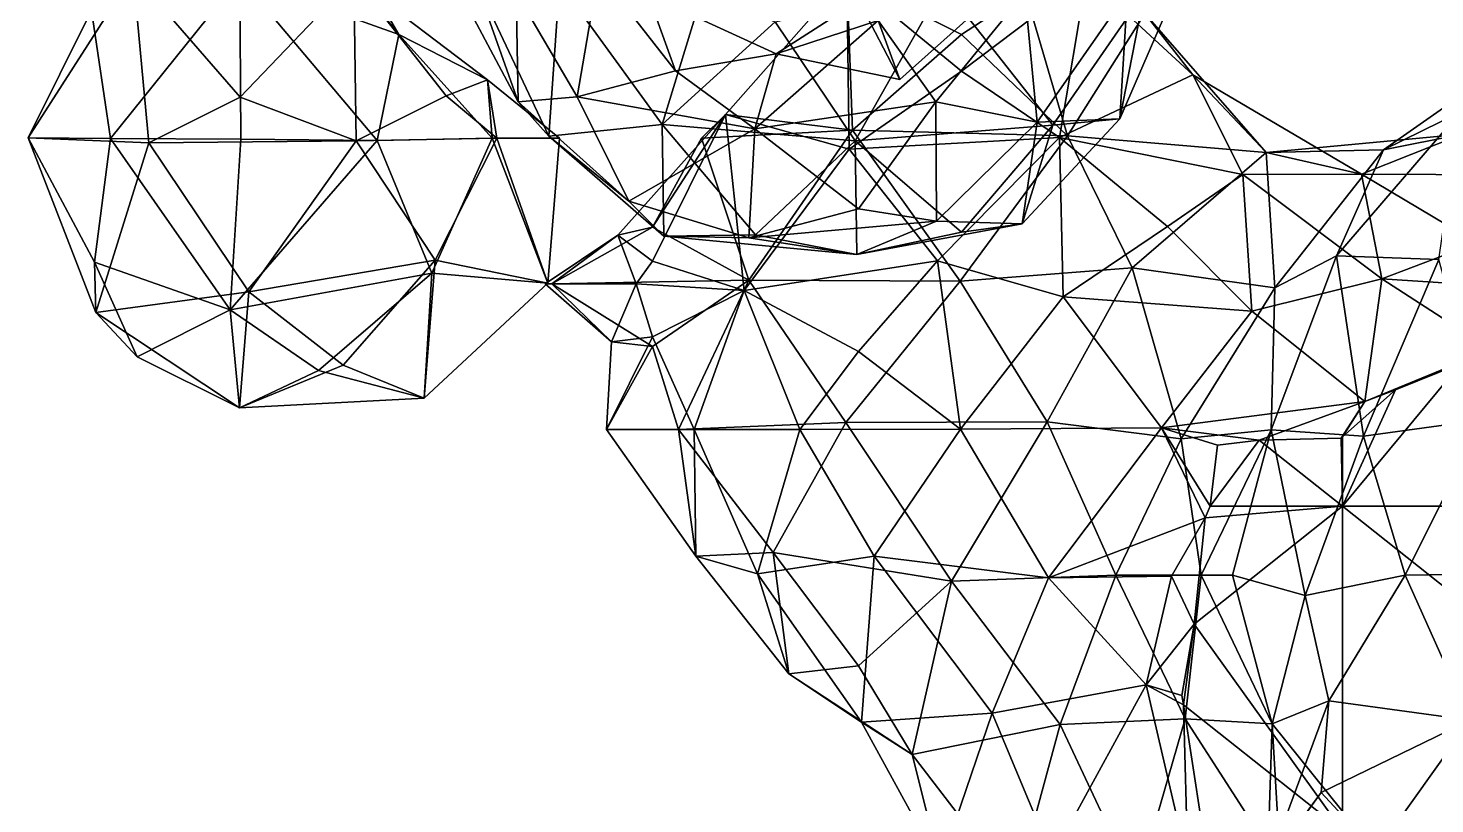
# Model space of a CAD drawing. Extents: x 290034 to 295698, y 4553723 to 4561693.
# Drawn here: x 293359.3 to 293531.3, y 4558201.9 to 4558296.8 of the extents above; entities that cross this region are included whole.
import ezdxf

# ---------------------------------------------------------------- set-up
doc = ezdxf.new("R2010")
doc.units = 0
doc.layers.add('Au_ppm_Pref_-_0_2', color=7, linetype='CONTINUOUS')

msp = doc.modelspace()

# ---------------------------------------------------------------- linework, layer by layer
at = {"layer": 'Au_ppm_Pref_-_0_2'}
for points in [[(293395.51, 4558311.57, 1913.83), (293385.16, 4558302.95, 1910.52), (293404.61, 4558295.98, 1913.35)], [(293395.51, 4558311.57, 1913.83), (293404.61, 4558295.98, 1913.35), (293399.12, 4558302.87, 1918.51)], [(293367.01, 4558298.9, 1913.45), (293372.1, 4558303.4, 1918.93), (293359.27, 4558283.33, 1918.16)], [(293359.27, 4558283.33, 1918.16), (293372.1, 4558303.4, 1918.93), (293374.03, 4558282.73, 1923.33)], [(293369.36, 4558283.25, 1910.89), (293385.16, 4558302.95, 1910.52), (293367.01, 4558298.9, 1913.45)], [(293385.3, 4558283.17, 1905.99), (293385.16, 4558302.95, 1910.52), (293369.36, 4558283.25, 1910.89)], [(293399.12, 4558302.87, 1918.51), (293385.22, 4558288.29, 1920.07), (293372.1, 4558303.4, 1918.93)], [(293374.03, 4558282.73, 1923.33), (293372.1, 4558303.4, 1918.93), (293385.22, 4558288.29, 1920.07)], [(293385.3, 4558283.17, 1905.99), (293401.96, 4558283.02, 1910.67), (293385.16, 4558302.95, 1910.52)], [(293385.16, 4558302.95, 1910.52), (293401.96, 4558283.02, 1910.67), (293404.61, 4558295.98, 1913.35)], [(293418.94, 4558301.11, 1866.29), (293426.4, 4558288.37, 1866.55), (293429.01, 4558303.61, 1859.71)], [(293426.4, 4558288.37, 1866.55), (293438.42, 4558291.51, 1860.42), (293429.01, 4558303.61, 1859.71)], [(293429.01, 4558303.61, 1859.71), (293438.42, 4558291.51, 1860.42), (293435.08, 4558300.83, 1853.13)], [(293444.54, 4558286.2, 1924.43), (293459.39, 4558303.04, 1923.85), (293459.68, 4558281.96, 1929.4)], [(293460.08, 4558284.29, 1919.62), (293459.39, 4558303.04, 1923.85), (293444.54, 4558286.2, 1924.43)], [(293459.39, 4558303.04, 1923.85), (293488.71, 4558303.05, 1925.06), (293473.41, 4558291.47, 1927.07)], [(293459.68, 4558281.96, 1929.4), (293459.39, 4558303.04, 1923.85), (293473.41, 4558291.47, 1927.07)], [(293473.41, 4558295.98, 1920.11), (293459.39, 4558303.04, 1923.85), (293460.08, 4558284.29, 1919.62)], [(293459.39, 4558303.04, 1923.85), (293473.41, 4558295.98, 1920.11), (293481.24, 4558301.11, 1922.09)], [(293473.41, 4558291.47, 1927.07), (293488.71, 4558303.05, 1925.06), (293485.4, 4558283.36, 1930.58)], [(293501.71, 4558291.02, 1925.46), (293485.4, 4558283.36, 1930.58), (293488.71, 4558303.05, 1925.06)], [(293495.82, 4558298.54, 1920.57), (293501.71, 4558291.02, 1925.46), (293488.71, 4558303.05, 1925.06)], [(293399.12, 4558302.87, 1918.51), (293399.39, 4558282.97, 1924.54), (293385.22, 4558288.29, 1920.07)], [(293410.41, 4558288.48, 1920.13), (293399.39, 4558282.97, 1924.54), (293399.12, 4558302.87, 1918.51)], [(293415.46, 4558290.43, 1918.4), (293410.41, 4558288.48, 1920.13), (293399.12, 4558302.87, 1918.51)], [(293404.61, 4558295.98, 1913.35), (293415.46, 4558290.43, 1918.4), (293399.12, 4558302.87, 1918.51)], [(293413.88, 4558302.74, 1876.2), (293419.19, 4558287.73, 1870.89), (293412.12, 4558301.11, 1870.89)], [(293424.26, 4558302.29, 1882.48), (293422.94, 4558283.52, 1876.96), (293413.88, 4558302.74, 1876.2)], [(293413.88, 4558302.74, 1876.2), (293422.94, 4558283.52, 1876.96), (293419.19, 4558287.73, 1870.89)], [(293424.26, 4558302.29, 1882.48), (293436.79, 4558284.95, 1882.38), (293422.94, 4558283.52, 1876.96)], [(293436.79, 4558284.95, 1882.38), (293424.26, 4558302.29, 1882.48), (293441.74, 4558301.11, 1885.82)], [(293471.13, 4558302, 1882.23), (293460.41, 4558282.98, 1882.81), (293450.61, 4558297.52, 1885.09)], [(293471.13, 4558302, 1882.23), (293484.56, 4558284.89, 1881.55), (293460.41, 4558282.98, 1882.81)], [(293471.13, 4558302, 1882.23), (293495.77, 4558301.11, 1881.43), (293484.56, 4558284.89, 1881.55)], [(293412.12, 4558301.11, 1870.89), (293419.19, 4558287.73, 1870.89), (293418.94, 4558301.11, 1866.29)], [(293419.19, 4558287.73, 1870.89), (293426.4, 4558288.37, 1866.55), (293418.94, 4558301.11, 1866.29)], [(293460.85, 4558300.1, 1853.05), (293435.08, 4558300.83, 1853.13), (293450.73, 4558293.61, 1857.69)], [(293450.73, 4558293.61, 1857.69), (293435.08, 4558300.83, 1853.13), (293438.42, 4558291.51, 1860.42)], [(293436.79, 4558284.95, 1882.38), (293441.74, 4558301.11, 1885.82), (293450.61, 4558297.52, 1885.09)], [(293460.85, 4558300.1, 1853.05), (293450.73, 4558293.61, 1857.69), (293465.88, 4558290.46, 1859.01)], [(293476.25, 4558299.76, 1859.27), (293460.85, 4558300.1, 1853.05), (293465.88, 4558290.46, 1859.01)], [(293481.16, 4558301.11, 1869.72), (293463.22, 4558297.67, 1864.27), (293470.28, 4558287.73, 1867.9)], [(293476.25, 4558299.76, 1859.27), (293465.88, 4558290.46, 1859.01), (293463.22, 4558297.67, 1864.27)], [(293481.16, 4558301.11, 1869.72), (293470.28, 4558287.73, 1867.9), (293482.66, 4558285.27, 1871.42)], [(293486.39, 4558283.6, 1918.28), (293481.24, 4558301.11, 1922.09), (293473.41, 4558295.98, 1920.11)], [(293493.7, 4558301.11, 1873.2), (293481.16, 4558301.11, 1869.72), (293482.66, 4558285.27, 1871.42)], [(293481.24, 4558301.11, 1922.09), (293486.39, 4558283.6, 1918.28), (293495.82, 4558298.54, 1920.57)], [(293493.7, 4558301.11, 1873.2), (293482.66, 4558285.27, 1871.42), (293492.79, 4558285.65, 1876.83)], [(293492.79, 4558285.65, 1876.83), (293484.56, 4558284.89, 1881.55), (293495.77, 4558301.11, 1881.43)], [(293493.7, 4558301.11, 1873.2), (293492.79, 4558285.65, 1876.83), (293499.46, 4558301.11, 1876.83)], [(293499.46, 4558301.11, 1876.83), (293492.79, 4558285.65, 1876.83), (293495.77, 4558301.11, 1881.43)], [(293369.36, 4558283.25, 1910.89), (293367.01, 4558298.9, 1913.45), (293359.27, 4558283.33, 1918.16)], [(293495.82, 4558298.54, 1920.57), (293486.39, 4558283.6, 1918.28), (293510.65, 4558281.53, 1918.69)], [(293495.82, 4558298.54, 1920.57), (293510.65, 4558281.53, 1918.69), (293501.71, 4558291.02, 1925.46)], [(293436.79, 4558284.95, 1882.38), (293450.61, 4558297.52, 1885.09), (293460.41, 4558282.98, 1882.81)], [(293448.13, 4558284.43, 1865.01), (293470.28, 4558287.73, 1867.9), (293463.22, 4558297.67, 1864.27)], [(293463.22, 4558297.67, 1864.27), (293450.73, 4558293.61, 1857.69), (293448.13, 4558284.43, 1865.01)], [(293465.88, 4558290.46, 1859.01), (293450.73, 4558293.61, 1857.69), (293463.22, 4558297.67, 1864.27)], [(293404.61, 4558295.98, 1913.35), (293401.96, 4558283.02, 1910.67), (293416.01, 4558283.29, 1915.76)], [(293416.01, 4558283.29, 1915.76), (293415.46, 4558290.43, 1918.4), (293404.61, 4558295.98, 1913.35)], [(293473.41, 4558295.98, 1920.11), (293460.08, 4558284.29, 1919.62), (293486.39, 4558283.6, 1918.28)], [(293450.73, 4558293.61, 1857.69), (293438.42, 4558291.51, 1860.42), (293448.13, 4558284.43, 1865.01)], [(293525.03, 4558281.87, 1912.08), (293541.73, 4558293.57, 1912.46), (293534.64, 4558283.79, 1918.32)], [(293534.4, 4558286.46, 1906.3), (293541.73, 4558293.57, 1912.46), (293525.03, 4558281.87, 1912.08)], [(293426.4, 4558288.37, 1866.55), (293448.13, 4558284.43, 1865.01), (293438.42, 4558291.51, 1860.42)], [(293459.68, 4558281.96, 1929.4), (293473.41, 4558291.47, 1927.07), (293485.4, 4558283.36, 1930.58)], [(293501.71, 4558291.02, 1925.46), (293507.82, 4558278.84, 1928.68), (293485.4, 4558283.36, 1930.58)], [(293510.65, 4558281.53, 1918.69), (293522.32, 4558278.9, 1923.85), (293501.71, 4558291.02, 1925.46)], [(293501.71, 4558291.02, 1925.46), (293522.32, 4558278.9, 1923.85), (293507.82, 4558278.84, 1928.68)], [(293415.46, 4558290.43, 1918.4), (293416.59, 4558283.29, 1921.31), (293410.41, 4558288.48, 1920.13)], [(293416.01, 4558283.29, 1915.76), (293424.24, 4558283.29, 1918.4), (293415.46, 4558290.43, 1918.4)], [(293415.46, 4558290.43, 1918.4), (293424.24, 4558283.29, 1918.4), (293416.59, 4558283.29, 1921.31)], [(293385.22, 4558288.29, 1920.07), (293399.39, 4558282.97, 1924.54), (293374.03, 4558282.73, 1923.33)], [(293410.41, 4558288.48, 1920.13), (293416.59, 4558283.29, 1921.31), (293399.39, 4558282.97, 1924.54)], [(293419.19, 4558287.73, 1870.89), (293432.72, 4558275.58, 1869.68), (293426.4, 4558288.37, 1866.55)], [(293419.19, 4558287.73, 1870.89), (293422.94, 4558283.52, 1876.96), (293432.72, 4558275.58, 1869.68)], [(293448.13, 4558284.43, 1865.01), (293426.4, 4558288.37, 1866.55), (293432.72, 4558275.58, 1869.68)], [(293470.28, 4558287.73, 1867.9), (293448.13, 4558284.43, 1865.01), (293460.81, 4558274.64, 1868)], [(293470.34, 4558273.16, 1872), (293470.28, 4558287.73, 1867.9), (293460.81, 4558274.64, 1868)], [(293470.34, 4558273.16, 1872), (293482.66, 4558285.27, 1871.42), (293470.28, 4558287.73, 1867.9)], [(293435.61, 4558272.42, 1922.03), (293444.54, 4558286.2, 1924.43), (293431.39, 4558271.45, 1924.34)], [(293431.39, 4558271.45, 1924.34), (293444.54, 4558286.2, 1924.43), (293435.61, 4558268.27, 1925.27)], [(293435.61, 4558272.42, 1922.03), (293441.63, 4558283.29, 1921.24), (293444.54, 4558286.2, 1924.43)], [(293444.54, 4558286.2, 1924.43), (293446.83, 4558264.67, 1930.79), (293435.61, 4558268.27, 1925.27)], [(293441.63, 4558283.29, 1921.24), (293460.08, 4558284.29, 1919.62), (293444.54, 4558286.2, 1924.43)], [(293446.83, 4558264.67, 1930.79), (293444.54, 4558286.2, 1924.43), (293459.68, 4558281.96, 1929.4)], [(293531.77, 4558268.47, 1899.76), (293534.4, 4558286.46, 1906.3), (293519.26, 4558268.92, 1905.49)], [(293519.26, 4558268.92, 1905.49), (293534.4, 4558286.46, 1906.3), (293525.03, 4558281.87, 1912.08)], [(293436.79, 4558284.95, 1882.38), (293437, 4558271.32, 1875.53), (293422.94, 4558283.52, 1876.96)], [(293448.13, 4558284.43, 1865.01), (293432.72, 4558275.58, 1869.68), (293447.4, 4558271.12, 1871.35)], [(293436.79, 4558284.95, 1882.38), (293460.41, 4558282.98, 1882.81), (293448.21, 4558271.48, 1880.77)], [(293436.79, 4558284.95, 1882.38), (293448.21, 4558271.48, 1880.77), (293437, 4558271.32, 1875.53)], [(293441.63, 4558283.29, 1921.24), (293447.39, 4558265.93, 1919.35), (293460.08, 4558284.29, 1919.62)], [(293473.26, 4558265.81, 1919.68), (293460.08, 4558284.29, 1919.62), (293447.39, 4558265.93, 1919.35)], [(293447.4, 4558271.12, 1871.35), (293460.81, 4558274.64, 1868), (293448.13, 4558284.43, 1865.01)], [(293473.26, 4558265.81, 1919.68), (293486.39, 4558283.6, 1918.28), (293460.08, 4558284.29, 1919.62)], [(293473.41, 4558271.8, 1880.66), (293460.41, 4558282.98, 1882.81), (293484.56, 4558284.89, 1881.55)], [(293480.83, 4558272.8, 1876.83), (293482.66, 4558285.27, 1871.42), (293470.34, 4558273.16, 1872)], [(293480.83, 4558272.8, 1876.83), (293473.41, 4558271.8, 1880.66), (293484.56, 4558284.89, 1881.55)], [(293492.79, 4558285.65, 1876.83), (293480.83, 4558272.8, 1876.83), (293484.56, 4558284.89, 1881.55)], [(293480.83, 4558272.8, 1876.83), (293492.79, 4558285.65, 1876.83), (293482.66, 4558285.27, 1871.42)], [(293367.4, 4558268.13, 1913.23), (293369.36, 4558283.25, 1910.89), (293359.27, 4558283.33, 1918.16)], [(293367.54, 4558261.96, 1919.52), (293359.27, 4558283.33, 1918.16), (293374.03, 4558282.73, 1923.33)], [(293367.4, 4558268.13, 1913.23), (293359.27, 4558283.33, 1918.16), (293367.54, 4558261.96, 1919.52)], [(293383.97, 4558262.32, 1910.91), (293369.36, 4558283.25, 1910.89), (293367.4, 4558268.13, 1913.23)], [(293374.03, 4558282.73, 1923.33), (293386.25, 4558264.51, 1924.56), (293367.54, 4558261.96, 1919.52)], [(293385.3, 4558283.17, 1905.99), (293369.36, 4558283.25, 1910.89), (293383.97, 4558262.32, 1910.91)], [(293374.03, 4558282.73, 1923.33), (293399.39, 4558282.97, 1924.54), (293386.25, 4558264.51, 1924.56)], [(293385.3, 4558283.17, 1905.99), (293383.97, 4558262.32, 1910.91), (293401.96, 4558283.02, 1910.67)], [(293401.96, 4558283.02, 1910.67), (293383.97, 4558262.32, 1910.91), (293408.63, 4558266.79, 1912.83)], [(293409.05, 4558268.38, 1922.73), (293386.25, 4558264.51, 1924.56), (293399.39, 4558282.97, 1924.54)], [(293416.59, 4558283.29, 1921.31), (293409.05, 4558268.38, 1922.73), (293399.39, 4558282.97, 1924.54)], [(293416.01, 4558283.29, 1915.76), (293401.96, 4558283.02, 1910.67), (293408.63, 4558266.79, 1912.83)], [(293408.63, 4558266.79, 1912.83), (293422.84, 4558265.58, 1918.4), (293416.01, 4558283.29, 1915.76)], [(293422.84, 4558265.58, 1918.4), (293409.05, 4558268.38, 1922.73), (293416.59, 4558283.29, 1921.31)], [(293416.01, 4558283.29, 1915.76), (293422.84, 4558265.58, 1918.4), (293424.24, 4558283.29, 1918.4)], [(293424.24, 4558283.29, 1918.4), (293422.84, 4558265.58, 1918.4), (293416.59, 4558283.29, 1921.31)], [(293432.72, 4558275.58, 1869.68), (293422.94, 4558283.52, 1876.96), (293437, 4558271.32, 1875.53)], [(293441.63, 4558283.29, 1921.24), (293435.61, 4558272.42, 1922.03), (293447.39, 4558265.93, 1919.35)], [(293448.21, 4558271.48, 1880.77), (293460.41, 4558282.98, 1882.81), (293460.61, 4558269.08, 1876.36)], [(293459.68, 4558281.96, 1929.4), (293485.4, 4558283.36, 1930.58), (293470.49, 4558268.31, 1932.6)], [(293460.61, 4558269.08, 1876.36), (293460.41, 4558282.98, 1882.81), (293473.41, 4558271.8, 1880.66)], [(293485.83, 4558263.87, 1934.11), (293470.49, 4558268.31, 1932.6), (293485.4, 4558283.36, 1930.58)], [(293486.39, 4558283.6, 1918.28), (293473.26, 4558265.81, 1919.68), (293494.29, 4558267.44, 1917.3)], [(293485.83, 4558263.87, 1934.11), (293485.4, 4558283.36, 1930.58), (293498.61, 4558272.49, 1932.62)], [(293498.61, 4558272.49, 1932.62), (293485.4, 4558283.36, 1930.58), (293507.82, 4558278.84, 1928.68)], [(293494.29, 4558267.44, 1917.3), (293510.65, 4558281.53, 1918.69), (293486.39, 4558283.6, 1918.28)], [(293522.32, 4558278.9, 1923.85), (293510.65, 4558281.53, 1918.69), (293534.64, 4558283.79, 1918.32)], [(293510.65, 4558281.53, 1918.69), (293525.03, 4558281.87, 1912.08), (293534.64, 4558283.79, 1918.32)], [(293549.62, 4558278.79, 1923.5), (293522.32, 4558278.9, 1923.85), (293534.64, 4558283.79, 1918.32)], [(293459.68, 4558281.96, 1929.4), (293470.49, 4558268.31, 1932.6), (293446.83, 4558264.67, 1930.79)], [(293510.65, 4558281.53, 1918.69), (293494.29, 4558267.44, 1917.3), (293511.74, 4558265.01, 1912.67)], [(293511.74, 4558265.01, 1912.67), (293525.03, 4558281.87, 1912.08), (293510.65, 4558281.53, 1918.69)], [(293511.74, 4558265.01, 1912.67), (293519.26, 4558268.92, 1905.49), (293525.03, 4558281.87, 1912.08)], [(293507.82, 4558278.84, 1928.68), (293508.91, 4558262.12, 1934.02), (293498.61, 4558272.49, 1932.62)], [(293507.82, 4558278.84, 1928.68), (293522.32, 4558278.9, 1923.85), (293524.82, 4558266.11, 1930.33)], [(293508.91, 4558262.12, 1934.02), (293507.82, 4558278.84, 1928.68), (293524.82, 4558266.11, 1930.33)], [(293549.62, 4558278.79, 1923.5), (293536.41, 4558270.49, 1926.01), (293522.32, 4558278.9, 1923.85)], [(293536.41, 4558270.49, 1926.01), (293524.82, 4558266.11, 1930.33), (293522.32, 4558278.9, 1923.85)], [(293447.4, 4558271.12, 1871.35), (293432.72, 4558275.58, 1869.68), (293437, 4558271.32, 1875.53)], [(293447.4, 4558271.12, 1871.35), (293470.34, 4558273.16, 1872), (293460.81, 4558274.64, 1868)], [(293423.31, 4558265.47, 1918.54), (293447.39, 4558265.93, 1919.35), (293435.61, 4558272.42, 1922.03)], [(293423.31, 4558265.47, 1918.54), (293435.61, 4558272.42, 1922.03), (293431.39, 4558271.45, 1924.34)], [(293460.61, 4558269.08, 1876.36), (293470.34, 4558273.16, 1872), (293447.4, 4558271.12, 1871.35)], [(293460.61, 4558269.08, 1876.36), (293480.83, 4558272.8, 1876.83), (293470.34, 4558273.16, 1872)], [(293480.83, 4558272.8, 1876.83), (293460.61, 4558269.08, 1876.36), (293473.41, 4558271.8, 1880.66)], [(293485.83, 4558263.87, 1934.11), (293498.61, 4558272.49, 1932.62), (293508.91, 4558262.12, 1934.02)], [(293423.31, 4558265.47, 1918.54), (293431.39, 4558271.45, 1924.34), (293422.5, 4558265.47, 1924.34)], [(293422.5, 4558265.47, 1924.34), (293431.39, 4558271.45, 1924.34), (293433.64, 4558265.47, 1925.27)], [(293431.39, 4558271.45, 1924.34), (293435.61, 4558268.27, 1925.27), (293433.64, 4558265.47, 1925.27)], [(293460.61, 4558269.08, 1876.36), (293437, 4558271.32, 1875.53), (293448.21, 4558271.48, 1880.77)], [(293437, 4558271.32, 1875.53), (293460.61, 4558269.08, 1876.36), (293447.4, 4558271.12, 1871.35)], [(293550.51, 4558264.42, 1930.11), (293524.82, 4558266.11, 1930.33), (293536.41, 4558270.49, 1926.01)], [(293511.74, 4558265.01, 1912.67), (293511.29, 4558247.64, 1906.51), (293519.26, 4558268.92, 1905.49)], [(293511.29, 4558247.64, 1906.51), (293522.55, 4558246.84, 1899.98), (293519.26, 4558268.92, 1905.49)], [(293531.77, 4558268.47, 1899.76), (293519.26, 4558268.92, 1905.49), (293522.55, 4558246.84, 1899.98)], [(293372.62, 4558256.55, 1915.43), (293383.97, 4558262.32, 1910.91), (293367.4, 4558268.13, 1913.23)], [(293367.4, 4558268.13, 1913.23), (293367.54, 4558261.96, 1919.52), (293372.62, 4558256.55, 1915.43)], [(293383.97, 4558262.32, 1910.91), (293394.78, 4558254.88, 1913.44), (293408.63, 4558266.79, 1912.83)], [(293409.05, 4558268.38, 1922.73), (293397.81, 4558255.55, 1921.71), (293386.25, 4558264.51, 1924.56)], [(293394.78, 4558254.88, 1913.44), (293407.71, 4558251.48, 1918.4), (293408.63, 4558266.79, 1912.83)], [(293407.71, 4558251.48, 1918.4), (293397.81, 4558255.55, 1921.71), (293409.05, 4558268.38, 1922.73)], [(293422.84, 4558265.58, 1918.4), (293407.71, 4558251.48, 1918.4), (293409.05, 4558268.38, 1922.73)], [(293408.63, 4558266.79, 1912.83), (293407.71, 4558251.48, 1918.4), (293422.84, 4558265.58, 1918.4)], [(293433.64, 4558265.47, 1925.27), (293435.61, 4558268.27, 1925.27), (293446.83, 4558264.67, 1930.79)], [(293446.83, 4558264.67, 1930.79), (293470.49, 4558268.31, 1932.6), (293460.81, 4558257.19, 1933.46)], [(293460.81, 4558257.19, 1933.46), (293470.49, 4558268.31, 1932.6), (293473.28, 4558247.71, 1935.31)], [(293485.83, 4558263.87, 1934.11), (293473.28, 4558247.71, 1935.31), (293470.49, 4558268.31, 1932.6)], [(293494.29, 4558267.44, 1917.3), (293473.26, 4558265.81, 1919.68), (293483.88, 4558248.62, 1917.02)], [(293494.29, 4558267.44, 1917.3), (293483.88, 4558248.62, 1917.02), (293500.26, 4558246.51, 1914.1)], [(293511.74, 4558265.01, 1912.67), (293494.29, 4558267.44, 1917.3), (293500.26, 4558246.51, 1914.1)], [(293537.11, 4558248.85, 1896.52), (293531.77, 4558268.47, 1899.76), (293522.55, 4558246.84, 1899.98)], [(293423.31, 4558265.47, 1918.54), (293422.5, 4558265.47, 1924.34), (293430.6, 4558258.39, 1924.34)], [(293430.6, 4558258.39, 1924.34), (293422.5, 4558265.47, 1924.34), (293433.64, 4558265.47, 1925.27)], [(293423.31, 4558265.47, 1918.54), (293435.61, 4558257.83, 1921.79), (293447.39, 4558265.93, 1919.35)], [(293423.31, 4558265.47, 1918.54), (293430.6, 4558258.39, 1924.34), (293435.61, 4558257.83, 1921.79)], [(293430.6, 4558258.39, 1924.34), (293433.64, 4558265.47, 1925.27), (293435.61, 4558258.99, 1926.5)], [(293435.61, 4558258.99, 1926.5), (293433.64, 4558265.47, 1925.27), (293446.83, 4558264.67, 1930.79)], [(293447.39, 4558265.93, 1919.35), (293435.61, 4558257.83, 1921.79), (293438.79, 4558247.66, 1919.9)], [(293438.79, 4558247.66, 1919.9), (293459.26, 4558248.52, 1918.21), (293447.39, 4558265.93, 1919.35)], [(293473.26, 4558265.81, 1919.68), (293447.39, 4558265.93, 1919.35), (293459.26, 4558248.52, 1918.21)], [(293483.88, 4558248.62, 1917.02), (293473.26, 4558265.81, 1919.68), (293459.26, 4558248.52, 1918.21)], [(293522.75, 4558251.08, 1937.02), (293508.91, 4558262.12, 1934.02), (293524.82, 4558266.11, 1930.33)], [(293524.82, 4558266.11, 1930.33), (293538.17, 4558257.44, 1936.34), (293522.75, 4558251.08, 1937.02)], [(293538.17, 4558257.44, 1936.34), (293524.82, 4558266.11, 1930.33), (293550.51, 4558264.42, 1930.11)], [(293385.12, 4558250.3, 1918.58), (293367.54, 4558261.96, 1919.52), (293386.25, 4558264.51, 1924.56)], [(293386.25, 4558264.51, 1924.56), (293397.81, 4558255.55, 1921.71), (293385.12, 4558250.3, 1918.58)], [(293440.72, 4558247.66, 1929.37), (293435.61, 4558258.99, 1926.5), (293446.83, 4558264.67, 1930.79)], [(293440.72, 4558247.66, 1929.37), (293446.83, 4558264.67, 1930.79), (293453.62, 4558247.66, 1933.67)], [(293453.62, 4558247.66, 1933.67), (293446.83, 4558264.67, 1930.79), (293460.81, 4558257.19, 1933.46)], [(293485.83, 4558263.87, 1934.11), (293497.86, 4558247.87, 1936.55), (293473.28, 4558247.71, 1935.31)], [(293485.83, 4558263.87, 1934.11), (293508.91, 4558262.12, 1934.02), (293497.86, 4558247.87, 1936.55)], [(293500.26, 4558246.51, 1914.1), (293511.29, 4558247.64, 1906.51), (293511.74, 4558265.01, 1912.67)], [(293372.62, 4558256.55, 1915.43), (293367.54, 4558261.96, 1919.52), (293385.12, 4558250.3, 1918.58)], [(293385.12, 4558250.3, 1918.58), (293383.97, 4558262.32, 1910.91), (293372.62, 4558256.55, 1915.43)], [(293394.78, 4558254.88, 1913.44), (293383.97, 4558262.32, 1910.91), (293385.12, 4558250.3, 1918.58)], [(293497.86, 4558247.87, 1936.55), (293508.91, 4558262.12, 1934.02), (293522.75, 4558251.08, 1937.02)], [(293430.01, 4558247.66, 1924.34), (293430.6, 4558258.39, 1924.34), (293435.61, 4558258.99, 1926.5)], [(293430.01, 4558247.66, 1924.34), (293435.61, 4558258.99, 1926.5), (293440.72, 4558247.66, 1929.37)], [(293435.61, 4558257.83, 1921.79), (293430.6, 4558258.39, 1924.34), (293430.01, 4558247.66, 1924.34)], [(293435.61, 4558257.83, 1921.79), (293430.01, 4558247.66, 1924.34), (293438.79, 4558247.66, 1919.9)], [(293460.81, 4558257.19, 1933.46), (293473.28, 4558247.71, 1935.31), (293453.62, 4558247.66, 1933.67)], [(293526.48, 4558252.5, 1939.19), (293522.75, 4558251.08, 1937.02), (293538.17, 4558257.44, 1936.34)], [(293526.48, 4558252.5, 1939.19), (293538.17, 4558257.44, 1936.34), (293534.46, 4558255.75, 1939.62)], [(293407.71, 4558251.48, 1918.4), (293385.12, 4558250.3, 1918.58), (293397.81, 4558255.55, 1921.71)], [(293394.78, 4558254.88, 1913.44), (293385.12, 4558250.3, 1918.58), (293407.71, 4558251.48, 1918.4)], [(293534.46, 4558255.75, 1939.62), (293520, 4558238.27, 1939.73), (293526.48, 4558252.5, 1939.19)], [(293570, 4558238.27, 1944.04), (293520, 4558238.27, 1939.73), (293534.46, 4558255.75, 1939.62)], [(293526.48, 4558252.5, 1939.19), (293520, 4558238.27, 1939.73), (293520, 4558246.76, 1939.08)], [(293520, 4558246.76, 1939.08), (293522.75, 4558251.08, 1937.02), (293526.48, 4558252.5, 1939.19)], [(293509.82, 4558246.35, 1938.35), (293497.86, 4558247.87, 1936.55), (293522.75, 4558251.08, 1937.02)], [(293519.82, 4558246.61, 1939.07), (293509.82, 4558246.35, 1938.35), (293522.75, 4558251.08, 1937.02)], [(293519.82, 4558246.61, 1939.07), (293522.75, 4558251.08, 1937.02), (293520, 4558246.76, 1939.08)], [(293450.36, 4558232.62, 1920.34), (293459.26, 4558248.52, 1918.21), (293438.79, 4558247.66, 1919.9)], [(293459.26, 4558248.52, 1918.21), (293450.36, 4558232.62, 1920.34), (293472.17, 4558229.11, 1917.92)], [(293459.26, 4558248.52, 1918.21), (293472.17, 4558229.11, 1917.92), (293483.88, 4558248.62, 1917.02)], [(293483.88, 4558248.62, 1917.02), (293472.17, 4558229.11, 1917.92), (293492.28, 4558229.84, 1915.42)], [(293484.06, 4558229.54, 1936.78), (293473.28, 4558247.71, 1935.31), (293497.86, 4558247.87, 1936.55)], [(293500.26, 4558246.51, 1914.1), (293483.88, 4558248.62, 1917.02), (293492.28, 4558229.84, 1915.42)], [(293484.06, 4558229.54, 1936.78), (293497.86, 4558247.87, 1936.55), (293503.19, 4558236.87, 1939.18)], [(293503.83, 4558238.27, 1939.11), (293497.86, 4558247.87, 1936.55), (293504.73, 4558245.74, 1938.23)], [(293503.19, 4558236.87, 1939.18), (293497.86, 4558247.87, 1936.55), (293503.83, 4558238.27, 1939.11)], [(293509.82, 4558246.35, 1938.35), (293504.73, 4558245.74, 1938.23), (293497.86, 4558247.87, 1936.55)], [(293537.11, 4558248.85, 1896.52), (293522.55, 4558246.84, 1899.98), (293527.67, 4558229.84, 1896.47)], [(293537.11, 4558248.85, 1896.52), (293527.67, 4558229.84, 1896.47), (293548.2, 4558230.15, 1894.44)], [(293438.79, 4558247.66, 1919.9), (293430.01, 4558247.66, 1924.34), (293440.94, 4558232.19, 1924.34)], [(293440.94, 4558232.19, 1924.34), (293430.01, 4558247.66, 1924.34), (293440.72, 4558247.66, 1929.37)], [(293438.79, 4558247.66, 1919.9), (293440.94, 4558232.19, 1924.34), (293450.36, 4558232.62, 1920.34)], [(293440.94, 4558232.19, 1924.34), (293440.72, 4558247.66, 1929.37), (293448.46, 4558230, 1930.21)], [(293453.62, 4558247.66, 1933.67), (293448.46, 4558230, 1930.21), (293440.72, 4558247.66, 1929.37)], [(293453.62, 4558247.66, 1933.67), (293462.72, 4558232.18, 1934.54), (293448.46, 4558230, 1930.21)], [(293473.28, 4558247.71, 1935.31), (293462.72, 4558232.18, 1934.54), (293453.62, 4558247.66, 1933.67)], [(293473.28, 4558247.71, 1935.31), (293484.06, 4558229.54, 1936.78), (293462.72, 4558232.18, 1934.54)], [(293492.28, 4558229.84, 1915.42), (293502.72, 4558229.84, 1911.04), (293500.26, 4558246.51, 1914.1)], [(293500.26, 4558246.51, 1914.1), (293502.72, 4558229.84, 1911.04), (293511.29, 4558247.64, 1906.51)], [(293502.72, 4558229.84, 1911.04), (293506.55, 4558229.84, 1906.52), (293511.29, 4558247.64, 1906.51)], [(293509.82, 4558246.35, 1938.35), (293503.83, 4558238.27, 1939.11), (293504.73, 4558245.74, 1938.23)], [(293509.82, 4558246.35, 1938.35), (293520, 4558238.27, 1939.73), (293503.83, 4558238.27, 1939.11)], [(293515.44, 4558227.36, 1901.02), (293511.29, 4558247.64, 1906.51), (293506.55, 4558229.84, 1906.52)], [(293519.82, 4558246.61, 1939.07), (293520, 4558238.27, 1939.73), (293509.82, 4558246.35, 1938.35)], [(293515.44, 4558227.36, 1901.02), (293522.55, 4558246.84, 1899.98), (293511.29, 4558247.64, 1906.51)], [(293527.67, 4558229.84, 1896.47), (293522.55, 4558246.84, 1899.98), (293515.44, 4558227.36, 1901.02)], [(293520, 4558246.76, 1939.08), (293520, 4558238.27, 1939.73), (293519.82, 4558246.61, 1939.07)], [(293501.86, 4558223.86, 1940), (293520, 4558238.27, 1939.73), (293520, 4558198.58, 1942.39)], [(293503.19, 4558236.87, 1939.18), (293520, 4558238.27, 1939.73), (293501.86, 4558223.86, 1940)], [(293503.83, 4558238.27, 1939.11), (293520, 4558238.27, 1939.73), (293503.19, 4558236.87, 1939.18)], [(293520, 4558238.27, 1939.73), (293570, 4558238.27, 1944.04), (293570, 4558198.58, 1946.56)], [(293570, 4558198.58, 1946.56), (293520, 4558198.58, 1942.39), (293520, 4558238.27, 1939.73)], [(293499.08, 4558229.74, 1939.5), (293484.06, 4558229.54, 1936.78), (293503.19, 4558236.87, 1939.18)], [(293499.08, 4558229.74, 1939.5), (293503.19, 4558236.87, 1939.18), (293501.86, 4558223.86, 1940)], [(293450.36, 4558232.62, 1920.34), (293440.94, 4558232.19, 1924.34), (293452.28, 4558217.77, 1924.34)], [(293450.36, 4558232.62, 1920.34), (293452.28, 4558217.77, 1924.34), (293460.81, 4558218.77, 1920.65)], [(293450.36, 4558232.62, 1920.34), (293460.81, 4558218.77, 1920.65), (293472.17, 4558229.11, 1917.92)], [(293452.28, 4558217.77, 1924.34), (293440.94, 4558232.19, 1924.34), (293448.46, 4558230, 1930.21)], [(293462.72, 4558232.18, 1934.54), (293461.18, 4558211.86, 1930.23), (293448.46, 4558230, 1930.21)], [(293462.72, 4558232.18, 1934.54), (293477.15, 4558212.96, 1935.47), (293461.18, 4558211.86, 1930.23)], [(293462.72, 4558232.18, 1934.54), (293484.06, 4558229.54, 1936.78), (293477.15, 4558212.96, 1935.47)], [(293452.28, 4558217.77, 1924.34), (293448.46, 4558230, 1930.21), (293461.18, 4558211.86, 1930.23)], [(293472.17, 4558229.11, 1917.92), (293460.81, 4558218.77, 1920.65), (293467.39, 4558207.9, 1923.07)], [(293472.17, 4558229.11, 1917.92), (293467.39, 4558207.9, 1923.07), (293485.46, 4558211.59, 1917.71)], [(293472.17, 4558229.11, 1917.92), (293485.46, 4558211.59, 1917.71), (293492.28, 4558229.84, 1915.42)], [(293477.15, 4558212.96, 1935.47), (293484.06, 4558229.54, 1936.78), (293495.99, 4558216.45, 1938.93)], [(293484.06, 4558229.54, 1936.78), (293499.08, 4558229.74, 1939.5), (293495.99, 4558216.45, 1938.93)], [(293492.28, 4558229.84, 1915.42), (293485.46, 4558211.59, 1917.71), (293500.77, 4558212.26, 1913.53)], [(293502.72, 4558229.84, 1911.04), (293492.28, 4558229.84, 1915.42), (293500.77, 4558212.26, 1913.53)], [(293499.08, 4558229.74, 1939.5), (293501.86, 4558223.86, 1940), (293495.99, 4558216.45, 1938.93)], [(293500.77, 4558212.26, 1913.53), (293511.39, 4558211.67, 1906.38), (293502.72, 4558229.84, 1911.04)], [(293511.39, 4558211.67, 1906.38), (293506.55, 4558229.84, 1906.52), (293502.72, 4558229.84, 1911.04)], [(293511.39, 4558211.67, 1906.38), (293515.44, 4558227.36, 1901.02), (293506.55, 4558229.84, 1906.52)], [(293515.44, 4558227.36, 1901.02), (293518.34, 4558214.49, 1898.83), (293527.67, 4558229.84, 1896.47)], [(293518.34, 4558214.49, 1898.83), (293535.61, 4558212.12, 1894.36), (293527.67, 4558229.84, 1896.47)], [(293548.2, 4558230.15, 1894.44), (293527.67, 4558229.84, 1896.47), (293535.61, 4558212.12, 1894.36)], [(293511.39, 4558211.67, 1906.38), (293518.34, 4558214.49, 1898.83), (293515.44, 4558227.36, 1901.02)], [(293495.99, 4558216.45, 1938.93), (293501.86, 4558223.86, 1940), (293500.36, 4558215.13, 1940.52)], [(293500.36, 4558215.13, 1940.52), (293501.86, 4558223.86, 1940), (293500.57, 4558214, 1940.61)], [(293500.57, 4558214, 1940.61), (293501.86, 4558223.86, 1940), (293520, 4558198.58, 1942.39)], [(293460.81, 4558218.77, 1920.65), (293452.28, 4558217.77, 1924.34), (293467.39, 4558207.9, 1923.07)], [(293467.39, 4558207.9, 1923.07), (293452.28, 4558217.77, 1924.34), (293461.18, 4558211.86, 1930.23)], [(293477.15, 4558212.96, 1935.47), (293495.99, 4558216.45, 1938.93), (293484.48, 4558195.41, 1937.28)], [(293501.07, 4558194.5, 1940.9), (293484.48, 4558195.41, 1937.28), (293495.99, 4558216.45, 1938.93)], [(293495.99, 4558216.45, 1938.93), (293500.36, 4558215.13, 1940.52), (293500.57, 4558214, 1940.61)], [(293495.99, 4558216.45, 1938.93), (293500.57, 4558214, 1940.61), (293501.07, 4558194.5, 1940.9)], [(293500.57, 4558214, 1940.61), (293520, 4558198.58, 1942.39), (293502.75, 4558199.64, 1941.48)], [(293500.57, 4558214, 1940.61), (293502.75, 4558199.64, 1941.48), (293501.07, 4558194.5, 1940.9)], [(293511.39, 4558211.67, 1906.38), (293510.81, 4558194.21, 1900.85), (293518.34, 4558214.49, 1898.83)], [(293518.34, 4558214.49, 1898.83), (293510.81, 4558194.21, 1900.85), (293517.38, 4558203.29, 1894.64)], [(293518.34, 4558214.49, 1898.83), (293517.38, 4558203.29, 1894.64), (293535.61, 4558212.12, 1894.36)], [(293461.18, 4558211.86, 1930.23), (293477.15, 4558212.96, 1935.47), (293470.8, 4558194.3, 1930.3)], [(293470.8, 4558194.3, 1930.3), (293467.39, 4558207.9, 1923.07), (293461.18, 4558211.86, 1930.23)], [(293470.8, 4558194.3, 1930.3), (293477.15, 4558212.96, 1935.47), (293484.48, 4558195.41, 1937.28)], [(293494.83, 4558191.7, 1917.71), (293500.77, 4558212.26, 1913.53), (293485.46, 4558211.59, 1917.71)], [(293512.4, 4558194.2, 1913.7), (293500.77, 4558212.26, 1913.53), (293494.83, 4558191.7, 1917.71)], [(293512.4, 4558194.2, 1913.7), (293511.39, 4558211.67, 1906.38), (293500.77, 4558212.26, 1913.53)], [(293517.38, 4558203.29, 1894.64), (293524.1, 4558196.03, 1892.27), (293535.61, 4558212.12, 1894.36)], [(293524.1, 4558196.03, 1892.27), (293549.38, 4558193.79, 1894.28), (293535.61, 4558212.12, 1894.36)], [(293485.46, 4558211.59, 1917.71), (293467.39, 4558207.9, 1923.07), (293480, 4558191.45, 1922.57)], [(293494.83, 4558191.7, 1917.71), (293485.46, 4558211.59, 1917.71), (293480, 4558191.45, 1922.57)], [(293524.93, 4558194.85, 1906.44), (293510.81, 4558194.21, 1900.85), (293511.39, 4558211.67, 1906.38)], [(293512.4, 4558194.2, 1913.7), (293524.93, 4558194.85, 1906.44), (293511.39, 4558211.67, 1906.38)], [(293467.39, 4558207.9, 1923.07), (293470.8, 4558194.3, 1930.3), (293480, 4558191.45, 1922.57)], [(293517.38, 4558203.29, 1894.64), (293510.81, 4558194.21, 1900.85), (293507.55, 4558189.88, 1894.64)], [(293517.38, 4558203.29, 1894.64), (293507.55, 4558189.88, 1894.64), (293524.1, 4558196.03, 1892.27)]]:
    msp.add_3dface(points, dxfattribs=at)

doc.saveas('drawing.dxf')
